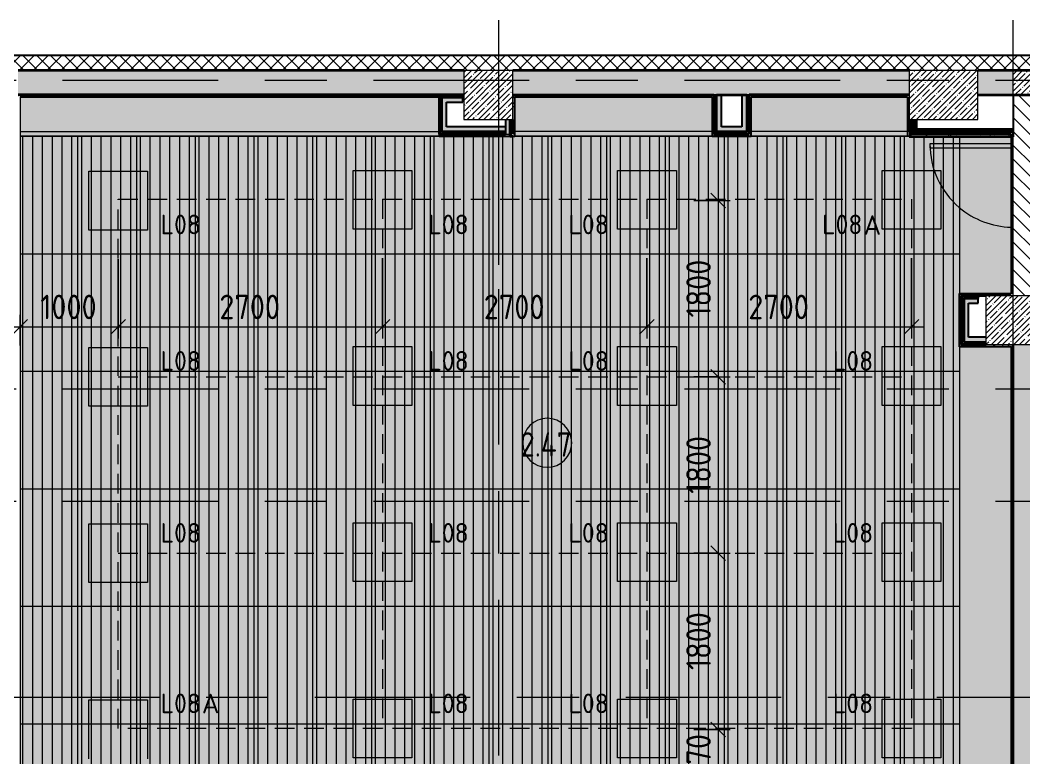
# Model space of a CAD drawing. Header units: millimetres. Extents: x 81094 to 272713, y -8553 to 29000.
# Drawn here: x 111071 to 121320, y 14379 to 21915 of the extents above; entities that cross this region are included whole.
import ezdxf

# ---------------------------------------------------------------- set-up
doc = ezdxf.new("R2010")
doc.units = ezdxf.units.MM
doc.linetypes.add('ADSK_Штрих_ш2 п1', pattern=[300, 200, -100])
doc.linetypes.add('Осевая', pattern=[3175, 635, -476.25, 1587.5, -476.25])
for name, color, linetype, lineweight in [('A-ANNO-DIMS', 7, 'Continuous', 9), ('A-ANNO-DIMS-100', 7, 'Continuous', 9), ('A-AREA-IDEN', 7, 'Continuous', 9), ('A-CLNG-PATT', 7, 'Continuous', 9), ('A-DETL-1', 7, 'ADSK_Штрих_ш2 п1', 9), ('A-DOOR', 7, 'Continuous', 9), ('A-DOOR-1', 7, 'Continuous', 13), ('A-WALL', 7, 'Continuous', 9), ('E-LITE-EQPM-IDEN', 7, 'Continuous', 9), ('I-WALL', 7, 'Continuous', 9), ('S-COLS', 7, 'Continuous', 9), ('Оси', 7, 'Continuous', 9), ('Оси-2', 7, 'Осевая', 9)]:
    doc.layers.add(name, color=color, linetype=linetype, lineweight=lineweight)
for name, color, linetype, lineweight, true_color in [('A-ANNO-NOTE', 1, 'Continuous', 9, 0xff0000), ('A-CLNG-1', 7, 'Continuous', 9, 0xc0c0c0), ('A-WALL-1', 7, 'Continuous', 35, 0x3c3c3c), ('A-WALL-3', 7, 'Continuous', 25, 0x3c3c3c), ('A-WALL-FNSH-1', 7, 'Continuous', 9, 0x3c3c3c), ('A-WALL-FNSH-2', 7, 'Continuous', 13, 0x3c3c3c), ('G-ANNO-TEXT-1', 1, 'Continuous', 9, 0xff0000)]:
    doc.layers.add(name, color=color, linetype=linetype, lineweight=lineweight, true_color=true_color)
doc.layers.add('A-CLNG-PATT-1', color=7, linetype='Continuous', lineweight=9, transparency=1)
doc.styles.add('GOST Common', font='GOST_Common.ttf', dxfattribs={"height": 200})
doc.styles.add('GOST Common_1', font='GOST_Common.ttf', dxfattribs={"width": 0.9, "height": 250})
doc.styles.add('ISOCPEUR', font='isocpeur.ttf', dxfattribs={"width": 0.9, "height": 250})
doc.styles.add('ISOCPEUR_2', font='isocpeur.ttf', dxfattribs={"height": 200})
doc.dimstyles.new('ISO-2_5_0_9К_БОЛЬШОЙ', dxfattribs={"dimscale": 304.8, "dimtxt": 248.995294, "dimasz": 0.492126, "dimexe": 0.393701, "dimexo": 0.984252, "dimgap": 0, "dimtad": 1, "dimdec": 0, "dimrnd": 10, "dimzin": 0, "dimdsep": 46, "dimtxsty": 'ISOCPEUR', "dimblk1": 'OBLIQUE', "dimblk2": 'OBLIQUE', "dimsah": 1, "dimcen": 0.09, "dimdle": 0.393701, "dimazin": 0, "dimtfac": 1, "dimtdec": 4, "dimtix": 1, "dimtmove": 0, "dimatfit": 3, "dimfxl": 1, "dimtvp": 1, "dimtolj": 1, "dimtzin": 0, "dimarcsym": 2})
pattern_1 = [(45, (0, 0), (-57.024626, 57.024626), []), (45, (57.025, 0), (-57.024626, 57.024626), [100.806, -20.161, 3.353, -16.808])]
pattern_2 = [(0, (0, 0), (121.92, 30.48), [10.058, -81.382, 10.058, -81.382, -487.68]), (0, (0, 0), (121.92, 30.48), [-182.88, 10.058, -172.822, 10.058, -81.382, -213.36]), (0, (0, 0), (121.92, 30.48), [-457.2, 10.058, -50.902, 10.058, -142.342]), (120, (45.72, 15.24), (-87.356454, 90.345817), [10.058, -81.382, 10.058, -81.382, -487.68]), (120, (45.72, 15.24), (-87.356454, 90.345817), [-182.88, 10.058, -172.822, 10.058, -81.382, -213.36]), (120, (45.72, 15.24), (-87.356454, 90.345817), [-457.2, 10.058, -50.902, 10.058, -142.342]), (240, (60.96, 76.2), (-34.563546, -120.825817), [10.058, -81.382, 10.058, -81.382, -487.68]), (240, (60.96, 76.2), (-34.563546, -120.825817), [-182.88, 10.058, -172.822, 10.058, -81.382, -213.36]), (240, (60.96, 76.2), (-34.563546, -120.825817), [-457.2, 10.058, -50.902, 10.058, -142.342])]
pattern_3 = [(45, (0, 0), (-106.06602, 106.06602), []), (135, (0, 0), (-106.06602, -106.06602), [])]

# ---------------------------------------------------------------- blocks, each defined once
blk = doc.blocks.new('110_Дверь_СКБ_1Ст_Внутренняя1 - Д-8 950x2100h_охрана-V10-План расстановки осветительного оборудования 2 этажа в осях 23-33')
at = {"layer": 'A-DOOR'}
for start, end in [(90, 139.7014), (139.7014, 178.6473)]:
    blk.add_arc((437, 100), 850, start, end, dxfattribs=at)
at = {"layer": 'A-DOOR-1'}
for p, q in [((437, 950), (397, 950)), ((397, 950), (397, 649)), ((437, 649), (437, 950)), ((397, 649), (397, 120)), ((437, 120), (437, 649))]:
    blk.add_line(p, q, dxfattribs=at)
blk = doc.blocks.new('BSC_Колонна _Прямоугольная - 700х500-23282984-План расстановки осветительного оборудования 2 этажа в осях 23-33')
at = {"layer": 'S-COLS'}
h = blk.add_hatch(dxfattribs=at)
h.set_pattern_fill('FP_11', color=256, style=0, pattern_type=2)
h.set_pattern_definition([(45, (-120500, -21150), (-57.024626, 57.024626), []), (45, (-120442.975, -21150), (-57.024626, 57.024626), [100.806, -20.161, 3.353, -16.808])])
h.paths.add_polyline_path([(-350, -250), (350, -250), (350, 250), (-350, 250)])
for p, q in [((350, 250), (-350, 250)), ((-350, 250), (-350, -250)), ((350, -250), (350, 250)), ((-350, -250), (350, -250))]:
    blk.add_line(p, q, dxfattribs=at)
blk = doc.blocks.new('BSC_Колонна _Прямоугольная - 500х500-23282985-План расстановки осветительного оборудования 2 этажа в осях 23-33')
at = {"layer": 'S-COLS'}
h = blk.add_hatch(dxfattribs=at)
h.set_pattern_fill('FP_12', color=256, style=0, pattern_type=2)
h.set_pattern_definition([(45, (-115850.45, -21150), (-57.024626, 57.024626), []), (45, (-115793.42, -21150), (-57.024626, 57.024626), [100.806, -20.161, 3.353, -16.808])])
h.paths.add_polyline_path([(-250, -250), (250, -250), (250, 250), (-250, 250), (-250, -148)])
for p, q in [((250, 250), (-250, 250)), ((-250, 250), (-250, -250)), ((250, -250), (250, 250)), ((-250, -250), (250, -250))]:
    blk.add_line(p, q, dxfattribs=at)
blk = doc.blocks.new('BSC_Колонна _Прямоугольная - 500х500-V13-План расстановки осветительного оборудования 2 этажа в осях 23-33')
at = {"layer": 'S-COLS'}
h = blk.add_hatch(dxfattribs=at)
h.set_pattern_fill('FP_17', color=256, style=0, pattern_type=2)
h.set_pattern_definition([(45, (-121180, -18850), (-57.024626, 57.024626), []), (45, (-121122.975, -18850), (-57.024626, 57.024626), [100.806, -20.161, 3.353, -16.808])])
h.paths.add_polyline_path([(-250, -250), (250, -250), (250, 250), (-250, 250), (-250, -196)])
for p, q in [((250, 250), (-250, 250)), ((-250, 250), (-250, -250)), ((250, -250), (250, 250)), ((-250, -250), (250, -250))]:
    blk.add_line(p, q, dxfattribs=at)
blk = doc.blocks.new('DIMBLOCK74-План расстановки осветительного оборудования 2 этажа в осях 23-33')
at = {"layer": 'A-ANNO-DIMS-100'}
for p, q in [((112071, 19474), (112071, 18663)), ((112071, 18783), (112071, 19474)), ((111071, 18590), (111071, 18903)), ((110951, 18783), (112071, 18783)), ((111071, 18783), (111071, 18590))]:
    blk.add_line(p, q, dxfattribs=at)
at = {"layer": 'A-ANNO-DIMS-100', "lineweight": 20}
for p, q in [((111071, 18783), (110996, 18708)), ((111071, 18783), (111146, 18858)), ((112071, 18783), (111996, 18708)), ((112071, 18783), (112146, 18858))]:
    blk.add_line(p, q, dxfattribs=at)
at = {"layer": 'A-ANNO-DIMS-100', "color": 0, "insert": (111277, 19110), "char_height": 250, "width": 706.76, "attachment_point": 1, "line_spacing_factor": 1.149209, "style": 'ISOCPEUR'}
blk.add_mtext('1000', dxfattribs=at)
blk = doc.blocks.new('_Oblique')
at = {"color": 0, "linetype": 'ByBlock', "lineweight": -2}
blk.add_line((-0.5, -0.5), (0.5, 0.5), dxfattribs=at)
blk = doc.blocks.new('DIMBLOCK75-План расстановки осветительного оборудования 2 этажа в осях 23-33')
at = {"layer": 'A-ANNO-DIMS-100'}
for p, q in [((114771, 19483), (114771, 18663)), ((114771, 18783), (114771, 19483)), ((112071, 19474), (112071, 18663)), ((112071, 18783), (112071, 19474)), ((112071, 18783), (114771, 18783))]:
    blk.add_line(p, q, dxfattribs=at)
at = {"layer": 'A-ANNO-DIMS-100', "lineweight": 20}
for p, q in [((112071, 18783), (111996, 18708)), ((112071, 18783), (112146, 18858)), ((114771, 18783), (114696, 18708)), ((114771, 18783), (114846, 18858))]:
    blk.add_line(p, q, dxfattribs=at)
at = {"layer": 'A-ANNO-DIMS-100', "color": 0, "insert": (113105, 19110), "char_height": 250, "width": 758.48, "attachment_point": 1, "line_spacing_factor": 1.149209, "style": 'ISOCPEUR'}
blk.add_mtext('2700', dxfattribs=at)
blk = doc.blocks.new('DIMBLOCK76-План расстановки осветительного оборудования 2 этажа в осях 23-33')
at = {"layer": 'A-ANNO-DIMS-100'}
for p, q in [((114771, 19483), (114771, 18663)), ((114771, 18783), (114771, 19483)), ((117471, 19483), (117471, 18663)), ((117471, 18783), (117471, 19483)), ((114771, 18783), (117471, 18783))]:
    blk.add_line(p, q, dxfattribs=at)
at = {"layer": 'A-ANNO-DIMS-100', "lineweight": 20}
for p, q in [((114771, 18783), (114696, 18708)), ((114771, 18783), (114846, 18858)), ((117471, 18783), (117396, 18708)), ((117471, 18783), (117546, 18858))]:
    blk.add_line(p, q, dxfattribs=at)
at = {"layer": 'A-ANNO-DIMS-100', "color": 0, "insert": (115805, 19110), "char_height": 250, "width": 758.48, "attachment_point": 1, "line_spacing_factor": 1.149209, "style": 'ISOCPEUR'}
blk.add_mtext('2700', dxfattribs=at)
blk = doc.blocks.new('DIMBLOCK77-План расстановки осветительного оборудования 2 этажа в осях 23-33')
at = {"layer": 'A-ANNO-DIMS-100'}
for p, q in [((117471, 19483), (117471, 18663)), ((117471, 18783), (117471, 19483)), ((120171, 19483), (120171, 18663)), ((120171, 18783), (120171, 19483)), ((117471, 18783), (120291, 18783))]:
    blk.add_line(p, q, dxfattribs=at)
at = {"layer": 'A-ANNO-DIMS-100', "lineweight": 20}
for p, q in [((117471, 18783), (117396, 18708)), ((117471, 18783), (117546, 18858)), ((120171, 18783), (120096, 18708)), ((120171, 18783), (120246, 18858))]:
    blk.add_line(p, q, dxfattribs=at)
at = {"layer": 'A-ANNO-DIMS-100', "color": 0, "insert": (118505, 19110), "char_height": 250, "width": 758.48, "attachment_point": 1, "line_spacing_factor": 1.149209, "style": 'ISOCPEUR'}
blk.add_mtext('2700', dxfattribs=at)
blk = doc.blocks.new('DIMBLOCK78-План расстановки осветительного оборудования 2 этажа в осях 23-33')
at = {"layer": 'A-ANNO-DIMS-100', "lineweight": 20}
for p, q in [((118199, 20071), (118124, 20146)), ((118199, 20071), (118274, 19996)), ((118199, 18271), (118124, 18346)), ((118199, 18271), (118274, 18196))]:
    blk.add_line(p, q, dxfattribs=at)
at = {"layer": 'A-ANNO-DIMS-100'}
for p, q in [((118199, 20191), (118199, 18271)), ((117949, 20071), (118319, 20071)), ((118199, 20071), (117949, 20071)), ((117949, 18271), (118319, 18271)), ((118199, 18271), (117949, 18271))]:
    blk.add_line(p, q, dxfattribs=at)
at = {"layer": 'A-ANNO-DIMS-100', "color": 0, "insert": (117873, 18877), "char_height": 250, "width": 706.76, "attachment_point": 1, "rotation": 90, "line_spacing_factor": 1.149209, "style": 'ISOCPEUR'}
blk.add_mtext('1800', dxfattribs=at)
blk = doc.blocks.new('DIMBLOCK79-План расстановки осветительного оборудования 2 этажа в осях 23-33')
at = {"layer": 'A-ANNO-DIMS-100'}
for p, q in [((117949, 18271), (118319, 18271)), ((118199, 18271), (117949, 18271)), ((118199, 18271), (118199, 16471)), ((117949, 16471), (118319, 16471)), ((118199, 16471), (117949, 16471))]:
    blk.add_line(p, q, dxfattribs=at)
at = {"layer": 'A-ANNO-DIMS-100', "lineweight": 20}
for p, q in [((118199, 18271), (118124, 18346)), ((118199, 18271), (118274, 18196)), ((118199, 16471), (118124, 16546)), ((118199, 16471), (118274, 16396))]:
    blk.add_line(p, q, dxfattribs=at)
at = {"layer": 'A-ANNO-DIMS-100', "color": 0, "insert": (117873, 17077), "char_height": 250, "width": 706.76, "attachment_point": 1, "rotation": 90, "line_spacing_factor": 1.149209, "style": 'ISOCPEUR'}
blk.add_mtext('1800', dxfattribs=at)
blk = doc.blocks.new('DIMBLOCK80-План расстановки осветительного оборудования 2 этажа в осях 23-33')
at = {"layer": 'A-ANNO-DIMS-100', "lineweight": 20}
for p, q in [((118199, 16471), (118124, 16546)), ((118199, 16471), (118274, 16396)), ((118199, 14671), (118124, 14746)), ((118199, 14671), (118274, 14596))]:
    blk.add_line(p, q, dxfattribs=at)
at = {"layer": 'A-ANNO-DIMS-100'}
for p, q in [((117949, 16471), (118319, 16471)), ((118199, 16471), (117949, 16471)), ((118199, 16471), (118199, 14671)), ((117949, 14671), (118319, 14671)), ((118199, 14671), (117949, 14671))]:
    blk.add_line(p, q, dxfattribs=at)
at = {"layer": 'A-ANNO-DIMS-100', "color": 0, "insert": (117873, 15277), "char_height": 250, "width": 706.76, "attachment_point": 1, "rotation": 90, "line_spacing_factor": 1.149209, "style": 'ISOCPEUR'}
blk.add_mtext('1800', dxfattribs=at)
blk = doc.blocks.new('DIMBLOCK81-План расстановки осветительного оборудования 2 этажа в осях 23-33')
at = {"layer": 'A-ANNO-DIMS-100'}
for p, q in [((117949, 14671), (118319, 14671)), ((118199, 14671), (117949, 14671)), ((118199, 14671), (118199, 13980)), ((118005, 14100), (118319, 14100)), ((118199, 14100), (118005, 14100))]:
    blk.add_line(p, q, dxfattribs=at)
at = {"layer": 'A-ANNO-DIMS-100', "lineweight": 20}
for p, q in [((118199, 14671), (118124, 14746)), ((118199, 14671), (118274, 14596)), ((118199, 14100), (118124, 14175)), ((118199, 14100), (118274, 14025))]:
    blk.add_line(p, q, dxfattribs=at)
at = {"layer": 'A-ANNO-DIMS-100', "color": 0, "insert": (117873, 14148), "char_height": 250, "width": 568.86, "attachment_point": 1, "rotation": 90, "line_spacing_factor": 1.149209, "style": 'ISOCPEUR'}
blk.add_mtext('570', dxfattribs=at)
blk = doc.blocks.new('Марка_Помещения - Номер-25198446-План расстановки осветительного оборудования 2 этажа в осях 23-33')
at = {"layer": 'A-AREA-IDEN'}
for start, end in [(360, 180), (180, 360)]:
    blk.add_arc((0, 0), 2.5, start, end, dxfattribs=at)

msp = doc.modelspace()

# ---------------------------------------------------------------- hatches: boundary and pattern name
at = {"layer": 'A-CLNG-PATT'}
h = msp.add_hatch(dxfattribs=at)
h.set_pattern_fill('FP_26', color=256, style=0, pattern_type=2)
h.set_pattern_definition([(90, (0, 0), (-100, 6e-15), [])])
h.paths.add_polyline_path([(120660.6, 14101), (120660.6, 20724), (120150, 20724), (120150, 20728), (111071, 20728), (111071, 14101), (119486.1, 14101)])
h = msp.add_hatch(dxfattribs=at)
h.set_pattern_fill('FP_27', color=256, style=0, pattern_type=2)
h.set_pattern_definition([(270, (118260.6, 23128), (600, 4e-14), []), (0, (118260.6, 23128), (0, 1200), [])])
h.paths.add_polyline_path([(120660.6, 14101), (120660.6, 20724), (120150, 20724), (120150, 20728), (111071, 20728), (111071, 14101), (119486.1, 14101)])
at = {"layer": 'A-CLNG-PATT-1'}
h = msp.add_hatch(color=256, dxfattribs=at)
h.paths.add_polyline_path([(113021.3, 13557), (115580, 13557), (115580, 14101), (111071, 14101), (111071, 13557), (111728.3, 13557)])
h.paths.add_polyline_path([(118193.2, 13620), (120909, 13621), (120909, 13921), (121189, 13921), (121189, 18579), (120660.6, 18579), (120660.6, 14101), (117301.4, 14101), (117301.4, 13620)])
h.paths.add_polyline_path([(120779.1, 19121), (121190, 19121), (121190, 20724), (120660.6, 20724), (120660.6, 19121)])
h.paths.add_polyline_path([(120129.2, 20728), (120129.2, 21129), (118536.5, 21129), (118536.5, 20728)])
h.paths.add_polyline_path([(111071, 20728), (115350.4, 20729), (115350.4, 21129), (111071, 21129), (111071, 20729)])
h.paths.add_polyline_path([(116121.4, 20728), (118134.5, 20728), (118134.5, 21129), (116121.4, 21129), (116121.4, 20741)])
for points in [[(111072, 14101), (120660.6, 14101), (120660.6, 20724), (120150, 20724), (120150, 20727), (111072, 20727), (111072, 14481)], [(120653.6, 14100), (120660.6, 14101), (120660.6, 20724), (120150, 20724), (120150, 20727), (111072, 20727), (111072, 14100), (119486.1, 14100)]]:
    msp.add_hatch(color=256, dxfattribs=at).paths.add_polyline_path(points)
at = {"layer": 'A-WALL'}
h = msp.add_hatch(dxfattribs=at)
h.set_pattern_fill('FP_1', color=256, style=0, pattern_type=2)
h.set_pattern_definition([(45, (0, 0), (-70.71068, 70.71068), []), (135, (0, 0), (-70.71068, -70.71068), [])])
h.paths.add_polyline_path([(125080, 21400), (125230, 21400), (125230, 21550), (96610, 21550), (96610, 21400), (124658, 21400)])
h.paths.add_polyline_path([(93310, 21400), (93310, 21550), (93060, 21550), (93060, 21400), (93303.6, 21400)])
at = {"layer": 'I-WALL'}
h = msp.add_hatch(dxfattribs=at)
h.set_pattern_fill('FP_2', color=256, style=0, pattern_type=2)
h.set_pattern_definition(pattern_1)
h.paths.add_polyline_path([(121210, 21150), (121210, 21400), (120850, 21400), (120850, 21150)])
h.paths.add_polyline_path([(120150, 21150), (120150, 21400), (116100.4, 21400), (116100.4, 21150), (120132.6, 21150)])
h.paths.add_polyline_path([(115580.4, 21150), (115600.4, 21150.9), (115600.4, 21400), (111050, 21400), (111050, 21150), (115284, 21150)])
h.paths.add_polyline_path([(100560, 21150), (100580, 21150), (100580, 21400), (100560, 21400)])
h.paths.add_polyline_path([(110330, 21150), (110350, 21150), (110350, 21400), (106050, 21400), (106050, 21150), (109142.4, 21150)])
h.paths.add_polyline_path([(105550, 21150), (105550, 21400), (100800, 21400), (100800, 21150), (105263.5, 21150)])
h = msp.add_hatch(dxfattribs=at)
h.set_pattern_fill('FP_2', color=256, style=0, pattern_type=2)
h.set_pattern_definition(pattern_1)
h.paths.add_polyline_path([(124810, 21150), (124830, 21150), (124830, 21400), (121210, 21400), (121210, 21150), (124658, 21150)])
h = msp.add_hatch(dxfattribs=at)
h.set_pattern_fill('FP_19', color=256, style=0, pattern_type=2)
h.set_pattern_definition(pattern_2)
h.paths.add_polyline_path([(115580.4, 21130), (115580.4, 21150), (111050, 21150), (111050, 21130), (115284, 21130)])
h = msp.add_hatch(dxfattribs=at)
h.set_pattern_fill('FP_28', color=256, style=0, pattern_type=2)
h.set_pattern_definition(pattern_3)
h.paths.add_polyline_path([(115350.4, 20749), (115362.9, 20749), (115362.9, 21150), (115350.4, 21150), (115350.4, 21001.8)])
h = msp.add_hatch(dxfattribs=at)
h.set_pattern_fill('FP_28', color=256, style=0, pattern_type=2)
h.set_pattern_definition(pattern_3)
h.paths.add_polyline_path([(115425.4, 21137.5), (115590.4, 21137.5), (115590.4, 21150), (115362.9, 21150), (115362.9, 21137.5), (115375.4, 21137.5)])
h = msp.add_hatch(dxfattribs=at)
h.set_pattern_fill('FP_28', color=256, style=0, pattern_type=2)
h.set_pattern_definition(pattern_3)
h.paths.add_polyline_path([(115362.9, 20761.5), (115375.4, 20761.5), (115375.4, 21137.5), (115362.9, 21137.5), (115362.9, 21001.8)])
h = msp.add_hatch(dxfattribs=at)
h.set_pattern_fill('FP_28', color=256, style=0, pattern_type=2)
h.set_pattern_definition(pattern_3)
h.paths.add_polyline_path([(115590.4, 21125), (115590.4, 21137.5), (115375.4, 21137.5), (115375.4, 21125), (115425.4, 21125)])
for points in [[(115375.4, 20774), (115425.4, 20774), (115425.4, 21125), (115375.4, 21125), (115375.4, 21001.8)], [(115590.4, 21075), (115590.4, 21125), (115425.4, 21125), (115425.4, 21075)], [(118180.5, 20774), (118230.5, 20774), (118230.5, 21150), (118180.5, 21150)], [(118490.5, 20824), (118490.5, 21150), (118440.5, 21150), (118440.5, 20824)], [(115425.4, 20774), (116025.4, 20774), (116025.4, 20824), (115425.4, 20824)], [(116075.4, 20749), (116075.4, 20900), (116025.4, 20900), (116025.4, 20749)], [(118490.5, 20774), (118490.5, 20824), (118230.5, 20824), (118230.5, 20774)], [(120225, 20799), (120225, 20900), (120175, 20900), (120175, 20799)], [(121190, 20724), (121210, 20724), (121210, 20774), (120150, 20774), (120150, 20724), (120779.1, 20724)], [(120852, 19025), (120852, 19075), (120705.6, 19075), (120705.6, 19025), (120779.1, 19025)], [(120755.6, 18625), (120755.6, 19025), (120705.6, 19025), (120705.6, 18625)], [(120930, 18625), (120930, 18675), (120755.6, 18675), (120755.6, 18625), (120779.1, 18625)]]:
    msp.add_hatch(color=256, dxfattribs=at).paths.add_polyline_path(points)
h = msp.add_hatch(dxfattribs=at)
h.set_pattern_fill('FP_19', color=256, style=0, pattern_type=2)
h.set_pattern_definition(pattern_2)
h.paths.add_polyline_path([(118135.5, 21130), (118155.5, 21130), (118155.5, 21150), (116100.4, 21150), (116100.4, 21130), (117546.7, 21130)])
h = msp.add_hatch(dxfattribs=at)
h.set_pattern_fill('FP_19', color=256, style=0, pattern_type=2)
h.set_pattern_definition(pattern_2)
h.paths.add_polyline_path([(116100.4, 20729), (116120.4, 20729), (116120.4, 21130), (116100.4, 21130), (116100.4, 20741)])
h = msp.add_hatch(dxfattribs=at)
h.set_pattern_fill('FP_19', color=256, style=0, pattern_type=2)
h.set_pattern_definition(pattern_2)
h.paths.add_polyline_path([(118155.5, 20729), (118155.5, 21130), (118135.5, 21130), (118135.5, 20729)])
h = msp.add_hatch(dxfattribs=at)
h.set_pattern_fill('FP_28', color=256, style=0, pattern_type=2)
h.set_pattern_definition(pattern_3)
h.paths.add_polyline_path([(118168, 20749), (118168, 21150), (118155.5, 21150), (118155.5, 20749)])
h = msp.add_hatch(dxfattribs=at)
h.set_pattern_fill('FP_28', color=256, style=0, pattern_type=2)
h.set_pattern_definition(pattern_3)
h.paths.add_polyline_path([(118180.5, 20761.5), (118180.5, 21150), (118168, 21150), (118168, 20761.5)])
h = msp.add_hatch(dxfattribs=at)
h.set_pattern_fill('FP_28', color=256, style=0, pattern_type=2)
h.set_pattern_definition(pattern_3)
h.paths.add_polyline_path([(118503, 20774), (118503, 21150), (118490.5, 21150), (118490.5, 20774)])
h = msp.add_hatch(dxfattribs=at)
h.set_pattern_fill('FP_28', color=256, style=0, pattern_type=2)
h.set_pattern_definition(pattern_3)
h.paths.add_polyline_path([(118515.5, 20761.5), (118515.5, 21150), (118503, 21150), (118503, 20761.5)])
h = msp.add_hatch(dxfattribs=at)
h.set_pattern_fill('FP_19', color=256, style=0, pattern_type=2)
h.set_pattern_definition(pattern_2)
h.paths.add_polyline_path([(120130.2, 21130), (120130.2, 21150), (118515.5, 21150), (118515.5, 21130), (119486.1, 21130)])
h = msp.add_hatch(dxfattribs=at)
h.set_pattern_fill('FP_19', color=256, style=0, pattern_type=2)
h.set_pattern_definition(pattern_2)
h.paths.add_polyline_path([(118535.5, 20749), (118535.5, 21130), (118515.5, 21130), (118515.5, 20749)])
h = msp.add_hatch(dxfattribs=at)
h.set_pattern_fill('FP_19', color=256, style=0, pattern_type=2)
h.set_pattern_definition(pattern_2)
h.paths.add_polyline_path([(120150.2, 20799), (120150, 21150), (120130.2, 21150), (120130.2, 20799), (120150, 20799)])
h = msp.add_hatch(dxfattribs=at)
h.set_pattern_fill('FP_3', color=256, style=0, pattern_type=2)
h.set_pattern_definition([(135, (0, 0), (-70.71068, -70.71068), [])])
h.paths.add_polyline_path([(121210, 19100), (121410, 19100), (121410, 21150), (121210, 21150), (121210, 19120)])
h = msp.add_hatch(dxfattribs=at)
h.set_pattern_fill('FP_28', color=256, style=0, pattern_type=2)
h.set_pattern_definition(pattern_3)
h.paths.add_polyline_path([(116087.9, 20729), (116087.9, 20900), (116075.4, 20900), (116075.4, 20729)])
h = msp.add_hatch(dxfattribs=at)
h.set_pattern_fill('FP_28', color=256, style=0, pattern_type=2)
h.set_pattern_definition(pattern_3)
h.paths.add_polyline_path([(116087.9, 20729), (116100.4, 20729), (116100.4, 20900), (116087.9, 20900), (116087.9, 20741)])
h = msp.add_hatch(dxfattribs=at)
h.set_pattern_fill('FP_28', color=256, style=0, pattern_type=2)
h.set_pattern_definition(pattern_3)
h.paths.add_polyline_path([(120162.5, 20786.5), (120162.4, 20900), (120150, 20900), (120150, 20786.5)])
h = msp.add_hatch(dxfattribs=at)
h.set_pattern_fill('FP_28', color=256, style=0, pattern_type=2)
h.set_pattern_definition(pattern_3)
h.paths.add_polyline_path([(120175, 20799), (120175, 20900), (120162.5, 20900), (120162.5, 20799)])
h = msp.add_hatch(dxfattribs=at)
h.set_pattern_fill('FP_19', color=256, style=0, pattern_type=2)
h.set_pattern_definition(pattern_2)
h.paths.add_polyline_path([(116075.4, 20729), (116075.4, 20749), (115350.4, 20749), (115350.4, 20729), (115607.2, 20729)])
h = msp.add_hatch(dxfattribs=at)
h.set_pattern_fill('FP_28', color=256, style=0, pattern_type=2)
h.set_pattern_definition(pattern_3)
h.paths.add_polyline_path([(116025.4, 20749), (116025.4, 20761.5), (115362.9, 20761.5), (115362.9, 20749), (115607.2, 20749)])
h = msp.add_hatch(dxfattribs=at)
h.set_pattern_fill('FP_28', color=256, style=0, pattern_type=2)
h.set_pattern_definition(pattern_3)
h.paths.add_polyline_path([(116025.4, 20761.5), (116025.4, 20774), (115375.4, 20774), (115375.4, 20761.5), (115607.2, 20761.5)])
h = msp.add_hatch(dxfattribs=at)
h.set_pattern_fill('FP_19', color=256, style=0, pattern_type=2)
h.set_pattern_definition(pattern_2)
h.paths.add_polyline_path([(118193.2, 20729), (118535.5, 20729), (118535.5, 20749), (118155.5, 20749), (118155.5, 20729)])
h = msp.add_hatch(dxfattribs=at)
h.set_pattern_fill('FP_28', color=256, style=0, pattern_type=2)
h.set_pattern_definition(pattern_3)
h.paths.add_polyline_path([(118180.5, 20749), (118515.5, 20749), (118515.5, 20761.5), (118168, 20761.5), (118168, 20749)])
h = msp.add_hatch(dxfattribs=at)
h.set_pattern_fill('FP_28', color=256, style=0, pattern_type=2)
h.set_pattern_definition(pattern_3)
h.paths.add_polyline_path([(118503, 20761.5), (118503, 20774), (118180.5, 20774), (118180.5, 20761.5), (118230.5, 20761.5)])
h = msp.add_hatch(dxfattribs=at)
h.set_pattern_fill('FP_28', color=256, style=0, pattern_type=2)
h.set_pattern_definition(pattern_3)
h.paths.add_polyline_path([(121210, 20774), (121210, 20786.5), (120150, 20786.5), (120150, 20774), (120779.1, 20774)])
h = msp.add_hatch(dxfattribs=at)
h.set_pattern_fill('FP_19', color=256, style=0, pattern_type=2)
h.set_pattern_definition(pattern_2)
h.paths.add_polyline_path([(121190, 20729), (121190, 20749), (120150.2, 20749), (120150.2, 20729), (120779.1, 20729)])
h = msp.add_hatch(dxfattribs=at)
h.set_pattern_fill('FP_28', color=256, style=0, pattern_type=2)
h.set_pattern_definition(pattern_3)
h.paths.add_polyline_path([(121210, 20786.5), (121210, 20799), (120162.5, 20799), (120162.5, 20786.5), (120779.1, 20786.5)])
h = msp.add_hatch(dxfattribs=at)
h.set_pattern_fill('FP_19', color=256, style=0, pattern_type=2)
h.set_pattern_definition(pattern_2)
h.paths.add_polyline_path([(121210, 19120), (121210, 20724), (121190, 20724), (121190, 19120)])
h = msp.add_hatch(dxfattribs=at)
h.set_pattern_fill('FP_19', color=256, style=0, pattern_type=2)
h.set_pattern_definition(pattern_2)
h.paths.add_polyline_path([(120680.6, 19100), (121210, 19100), (121210, 19120), (120660.6, 19120), (120660.6, 19100)])
h = msp.add_hatch(dxfattribs=at)
h.set_pattern_fill('FP_19', color=256, style=0, pattern_type=2)
h.set_pattern_definition(pattern_2)
h.paths.add_polyline_path([(120680.6, 18600), (120680.6, 19100), (120660.6, 19100), (120660.6, 18600)])
h = msp.add_hatch(dxfattribs=at)
h.set_pattern_fill('FP_28', color=256, style=0, pattern_type=2)
h.set_pattern_definition(pattern_3)
h.paths.add_polyline_path([(120852, 19087.5), (120852, 19100), (120680.6, 19100), (120680.6, 19087.5), (120779.1, 19087.5)])
h = msp.add_hatch(dxfattribs=at)
h.set_pattern_fill('FP_28', color=256, style=0, pattern_type=2)
h.set_pattern_definition(pattern_3)
h.paths.add_polyline_path([(120693.1, 18600), (120693.1, 19087.5), (120680.6, 19087.5), (120680.6, 18600)])
h = msp.add_hatch(dxfattribs=at)
h.set_pattern_fill('FP_28', color=256, style=0, pattern_type=2)
h.set_pattern_definition(pattern_3)
h.paths.add_polyline_path([(120852, 19075), (120852, 19087.5), (120693.1, 19087.5), (120693.1, 19075), (120779.1, 19075)])
h = msp.add_hatch(dxfattribs=at)
h.set_pattern_fill('FP_28', color=256, style=0, pattern_type=2)
h.set_pattern_definition(pattern_3)
h.paths.add_polyline_path([(120705.6, 18612.5), (120705.6, 19075), (120693.1, 19075), (120693.1, 18612.5)])
h = msp.add_hatch(dxfattribs=at)
h.set_pattern_fill('FP_19', color=256, style=0, pattern_type=2)
h.set_pattern_definition(pattern_2)
h.paths.add_polyline_path([(120660.6, 18580), (121190, 18580), (121190, 18600), (120660.6, 18600)])
h = msp.add_hatch(dxfattribs=at)
h.set_pattern_fill('FP_28', color=256, style=0, pattern_type=2)
h.set_pattern_definition(pattern_3)
h.paths.add_polyline_path([(120705.6, 18600), (120930, 18600), (120930, 18612.5), (120693.1, 18612.5), (120693.1, 18600)])
h = msp.add_hatch(dxfattribs=at)
h.set_pattern_fill('FP_28', color=256, style=0, pattern_type=2)
h.set_pattern_definition(pattern_3)
h.paths.add_polyline_path([(120705.6, 18612.5), (120930, 18612.5), (120930, 18625), (120705.6, 18625)])
h = msp.add_hatch(dxfattribs=at)
h.set_pattern_fill('FP_19', color=256, style=0, pattern_type=2)
h.set_pattern_definition(pattern_2)
h.paths.add_polyline_path([(121190, 13920), (121210, 13920), (121210, 18600), (121190, 18600), (121190, 14481)])
h = msp.add_hatch(dxfattribs=at)
h.set_pattern_fill('FP_2', color=256, style=0, pattern_type=2)
h.set_pattern_definition(pattern_1)
h.paths.add_polyline_path([(121210, 10600), (121430, 10600), (121430, 13400), (121210, 13400), (121210, 10875.9)])
h.paths.add_polyline_path([(121210, 13900), (121430, 13900), (121430, 18600), (121210, 18600), (121210, 13920)])

# ---------------------------------------------------------------- linework, layer by layer
at = {"layer": 'A-ANNO-NOTE'}
for p, q in [((111771.4, 20371), (112371.4, 20371)), ((111771.4, 19771), (111771.4, 20371)), ((112371.4, 20371), (112371.4, 19771)), ((114471.4, 20380), (115071.4, 20380)), ((114471.4, 19780), (114471.4, 20380)), ((115071.4, 20380), (115071.4, 19780)), ((117171.4, 20380), (117771.4, 20380)), ((117171.4, 19780), (117171.4, 20380)), ((117771.4, 20380), (117771.4, 19780)), ((119871.4, 20380), (120471.4, 20380)), ((119871.4, 19780), (119871.4, 20380)), ((120471.4, 20380), (120471.4, 19780)), ((112371.4, 19771), (111771.4, 19771)), ((115071.4, 19780), (114471.4, 19780)), ((117771.4, 19780), (117171.4, 19780)), ((120471.4, 19780), (119871.4, 19780)), ((111771.4, 18571), (112371.4, 18571)), ((111771.4, 17971), (111771.4, 18571)), ((112371.4, 18571), (112371.4, 17971)), ((114471.4, 18580), (115071.4, 18580)), ((114471.4, 17980), (114471.4, 18580)), ((115071.4, 18580), (115071.4, 17980)), ((117171.4, 18580), (117771.4, 18580)), ((117171.4, 17980), (117171.4, 18580)), ((117771.4, 18580), (117771.4, 17980)), ((119871.4, 18580), (120471.4, 18580)), ((119871.4, 17980), (119871.4, 18580)), ((120471.4, 18580), (120471.4, 17980)), ((112371.4, 17971), (111771.4, 17971)), ((115071.4, 17980), (114471.4, 17980)), ((117771.4, 17980), (117171.4, 17980)), ((120471.4, 17980), (119871.4, 17980)), ((111771.4, 16771), (112371.4, 16771)), ((111771.4, 16171), (111771.4, 16771)), ((112371.4, 16771), (112371.4, 16171)), ((114471.4, 16780), (115071.4, 16780)), ((114471.4, 16180), (114471.4, 16780)), ((115071.4, 16780), (115071.4, 16180)), ((117171.4, 16780), (117771.4, 16780)), ((117171.4, 16180), (117171.4, 16780)), ((117771.4, 16780), (117771.4, 16180)), ((119871.4, 16780), (120471.4, 16780)), ((119871.4, 16180), (119871.4, 16780)), ((120471.4, 16780), (120471.4, 16180)), ((112371.4, 16171), (111771.4, 16171)), ((115071.4, 16180), (114471.4, 16180)), ((117771.4, 16180), (117171.4, 16180)), ((120471.4, 16180), (119871.4, 16180)), ((111771.4, 14971), (112371.4, 14971)), ((111771.4, 14371), (111771.4, 14971)), ((112371.4, 14971), (112371.4, 14371)), ((114471.4, 14980), (115071.4, 14980)), ((114471.4, 14380), (114471.4, 14980)), ((115071.4, 14980), (115071.4, 14380)), ((117171.4, 14980), (117771.4, 14980)), ((117171.4, 14380), (117171.4, 14980)), ((117771.4, 14980), (117771.4, 14380)), ((119871.4, 14980), (120471.4, 14980)), ((119871.4, 14380), (119871.4, 14980)), ((120471.4, 14980), (120471.4, 14380)), ((115071.4, 14380), (114471.4, 14380)), ((117771.4, 14380), (117171.4, 14380)), ((120471.4, 14380), (119871.4, 14380))]:
    msp.add_line(p, q, dxfattribs=at)
at = {"layer": 'A-CLNG-1'}
for p, q in [((111071, 21129), (115350.4, 21129)), ((111071, 21129), (111071, 13557)), ((118134.5, 21129), (116121.4, 21129)), ((111071, 20728), (120129.2, 20728)), ((120150, 20727), (111072, 20727)), ((111072, 20727), (111072, 14101)), ((116121.4, 20729), (116121.4, 20728)), ((116121.4, 20728), (118134.5, 20728)), ((120660.6, 20724), (120660.6, 19121)), ((121189, 19121), (121190, 19121)), ((120660.6, 18579), (120660.6, 14101))]:
    msp.add_line(p, q, dxfattribs=at)
at = {"layer": 'A-DETL-1'}
for p, q in [((112071.4, 20084.9), (120171.4, 20084.9)), ((112071.4, 14680), (112071.4, 20084.9)), ((114771.4, 20084.9), (114771.4, 14680)), ((117471.4, 20084.9), (117471.4, 14680)), ((120171.4, 20084.9), (120171.4, 14680)), ((112071.4, 18271), (120171.4, 18271)), ((112071.4, 16471), (120171.4, 16471)), ((120171.4, 14680), (112071.4, 14680))]:
    msp.add_line(p, q, dxfattribs=at)
at = {"layer": 'A-WALL'}
for p, q in [((125230, 21550), (96610, 21550)), ((115362.9, 20761.5), (115362.9, 21137.5)), ((115590.4, 21137.5), (115362.9, 21137.5)), ((118180.5, 21150), (118155.5, 21150)), ((118168, 20761.5), (118168, 21150)), ((118515.5, 21150), (118490.5, 21150)), ((118503, 21150), (118503, 20761.5)), ((116087.9, 20729), (116087.9, 20900)), ((120162.5, 20786.5), (120162.5, 20900)), ((116025.4, 20761.5), (115362.9, 20761.5)), ((116025.4, 20749), (116075.4, 20749)), ((118503, 20761.5), (118168, 20761.5)), ((121210, 20786.5), (120162.5, 20786.5)), ((121210, 20724), (121190, 20724)), ((121210, 19100), (121210, 20724)), ((120693.1, 19087.5), (120693.1, 18612.5)), ((120693.1, 19087.5), (120852, 19087.5)), ((120693.1, 18612.5), (120930, 18612.5))]:
    msp.add_line(p, q, dxfattribs=at)
at = {"layer": 'A-WALL-1'}
for p, q in [((115600.4, 21400), (111050, 21400)), ((120150, 21400), (116100.4, 21400)), ((125080, 21400), (120850, 21400)), ((115600.4, 21150), (111050, 21150)), ((115350.4, 21150), (115350.4, 20749)), ((115375.4, 20774), (115375.4, 21125)), ((115590.4, 21125), (115375.4, 21125)), ((115590.4, 21125), (115590.4, 21150)), ((116100.4, 21150), (118155.5, 21150)), ((118155.5, 21150), (118155.5, 20749)), ((118180.5, 21150), (118490.5, 21150)), ((118180.5, 20774), (118180.5, 21150)), ((118490.5, 21150), (118490.5, 20774)), ((120150, 21150), (118515.5, 21150)), ((118515.5, 20749), (118515.5, 21150)), ((120850, 21150), (124830, 21150)), ((116075.4, 20729), (116075.4, 20900)), ((116100.4, 20749), (116100.4, 20900)), ((120150, 20900), (120150, 20774)), ((120175, 20799), (120175, 20900)), ((115350.4, 20749), (116025.4, 20749)), ((116025.4, 20774), (115375.4, 20774)), ((116025.4, 20749), (116025.4, 20774)), ((116075.4, 20729), (116100.4, 20729)), ((118155.5, 20749), (118515.5, 20749)), ((118490.5, 20774), (118180.5, 20774)), ((120150, 20799), (120150.2, 20799)), ((121210, 20774), (120150, 20774)), ((121210, 20799), (120175, 20799)), ((121210, 20774), (121210, 20799)), ((120680.6, 19100), (120680.6, 18600)), ((120852, 19100), (120680.6, 19100)), ((120705.6, 19075), (120705.6, 18625)), ((120705.6, 19075), (120852, 19075)), ((120852, 19075), (120852, 19100)), ((120680.6, 18600), (120930, 18600)), ((120705.6, 18625), (120930, 18625)), ((121210, 13900), (121210, 18600))]:
    msp.add_line(p, q, dxfattribs=at)
at = {"layer": 'A-WALL-3'}
for p, q in [((111070, 21130), (115580.4, 21130)), ((115580.4, 21130), (115580.4, 21150)), ((115590.4, 21075), (115590.4, 21125)), ((116120.4, 20729), (116120.4, 21130)), ((116120.4, 21130), (118135.5, 21130)), ((118135.5, 21130), (118135.5, 20729)), ((118230.5, 20824), (118230.5, 21150)), ((118440.5, 21150), (118440.5, 20824)), ((118535.5, 21130), (120130.2, 21130)), ((118535.5, 20729), (118535.5, 21130)), ((120130.2, 21130), (120130.2, 20799)), ((121210, 21150), (121210, 20724)), ((115425.4, 20824), (115425.4, 21075)), ((115425.4, 21075), (115590.4, 21075)), ((116025.4, 20824), (115425.4, 20824)), ((116025.4, 20900), (116025.4, 20774)), ((118440.5, 20824), (118230.5, 20824)), ((120150.2, 20799), (120150.2, 20900)), ((120225, 20799), (120225, 20900)), ((115350.4, 20749), (115350.4, 20729)), ((115350.4, 20729), (116075.4, 20729)), ((116100.4, 20729), (116120.4, 20729)), ((118135.5, 20729), (118535.5, 20729)), ((120130.2, 20799), (120150, 20799)), ((120150, 20774), (120150, 20724)), ((120150, 20724), (121190, 20724)), ((121190, 20749), (120150.2, 20749)), ((120150.2, 20749), (120150.2, 20729)), ((120150.2, 20729), (121190, 20729)), ((121190, 20729), (121190, 20749)), ((121190, 20724), (121190, 19120)), ((121210, 20724), (121210, 20774)), ((120660.6, 19120), (120660.6, 18580)), ((120660.6, 19120), (121190, 19120)), ((120852, 19100), (120930, 19100)), ((120852, 19025), (120852, 19075)), ((120755.6, 18675), (120755.6, 19025)), ((120755.6, 19025), (120852, 19025)), ((120930, 18675), (120755.6, 18675)), ((120660.6, 18580), (121190, 18580)), ((121190, 18580), (121190, 13920))]:
    msp.add_line(p, q, dxfattribs=at)
at = {"layer": 'A-WALL-FNSH-1'}
msp.add_line((125238, 21558), (96610, 21558), dxfattribs=at)
at = {"layer": 'A-WALL-FNSH-2'}
for p, q in [((125233, 21553), (96610, 21553)), ((116121.4, 20729), (116121.4, 21130)), ((118134.5, 21129), (118134.5, 20728)), ((118135.5, 21129), (118134.5, 21129)), ((118536.5, 21129), (118535.5, 21129)), ((118536.5, 20729), (118536.5, 21129)), ((120129.2, 21129), (120129.2, 20728)), ((120130.2, 21129), (120129.2, 21129)), ((115349.4, 21063.5), (115349.4, 20728)), ((115350.4, 21063.5), (115349.4, 21063.5)), ((115349.4, 20728), (115350.4, 20728)), ((115350.4, 20728), (115350.4, 20729)), ((116120.4, 20729), (116121.4, 20729)), ((118134.5, 20728), (118135.5, 20728)), ((118135.5, 20728), (118135.5, 20729)), ((118535.5, 20729), (118536.5, 20729)), ((120129.2, 20728), (120130.2, 20728)), ((120130.2, 20728), (120130.2, 20799)), ((121189, 19121), (120660.6, 19121)), ((120660.6, 19121), (120660.6, 19120)), ((121189, 19120), (121189, 19121)), ((120660.6, 18580), (120660.6, 18579)), ((120660.6, 18579), (121190, 18579))]:
    msp.add_line(p, q, dxfattribs=at)
at = {"layer": 'I-WALL'}
for p, q in [((111250, 21130), (111250, 21129)), ((112150, 21130), (112150, 21129)), ((113300.4, 21130), (113300.4, 21129)), ((115590.4, 21140), (115600.4, 21140)), ((117000.4, 21130), (117000.4, 21129)), ((117900.4, 21130), (117900.4, 21129)), ((120129.2, 21129), (118535.5, 21129)), ((119250.2, 21130), (119250.2, 21129)), ((111071, 20778), (115350.4, 20778)), ((115350.4, 20728), (111071, 20728)), ((116121.4, 20728), (115350.4, 20728)), ((116121.4, 20779), (118134.5, 20779)), ((118134.5, 20729), (116121.4, 20729)), ((118536.5, 20728), (118135.5, 20728)), ((118536.5, 20779), (120129.2, 20779)), ((120129.2, 20729), (118536.5, 20729)), ((118536.5, 20729), (118536.5, 20728)), ((120130.2, 20729), (120150, 20729)), ((120150, 20728), (120130.2, 20728)), ((121189, 19121), (121189, 20724)), ((120659.6, 18579), (120659.6, 19121)), ((120660.6, 19121), (120659.6, 19121)), ((120659.6, 18579), (120660.6, 18579)), ((121189, 13921), (121189, 18579))]:
    msp.add_line(p, q, dxfattribs=at)
at = {"layer": 'Оси'}
for p, q in [((115960, 19415.1), (115960, 21915.1)), ((121210, 19415.1), (121210, 21915.1))]:
    msp.add_line(p, q, dxfattribs=at)
at = {"layer": 'Оси-2'}
for p, q in [((84993.9, 21300), (122580, 21300)), ((115960, 593.7), (115960, 19415.1)), ((121210, 593.7), (121210, 19415.1)), ((84993.9, 18150), (122738, 18150)), ((84993.9, 17000), (122738, 17000)), ((84393.9, 15000), (122138, 15000))]:
    msp.add_line(p, q, dxfattribs=at)

# ---------------------------------------------------------------- block references
at = {"layer": 'A-AREA-IDEN', "xscale": 99.99999999999993, "yscale": 99.99999999999993, "zscale": 99.99999999999993}
msp.add_blockref('Марка_Помещения - Номер-25198446-План расстановки осветительного оборудования 2 этажа в осях 23-33', (116453.5, 17597.6), dxfattribs=at)
at = {"layer": 'A-DOOR', "rotation": 89.99999999999991}
msp.add_blockref('110_Дверь_СКБ_1Ст_Внутренняя1 - Д-8 950x2100h_охрана-V10-План расстановки осветительного оборудования 2 этажа в осях 23-33', (121310, 20212.5), dxfattribs=at)
at = {"layer": 'S-COLS'}
for name, p in [('BSC_Колонна _Прямоугольная - 500х500-23282985-План расстановки осветительного оборудования 2 этажа в осях 23-33', (115850.4, 21150)), ('BSC_Колонна _Прямоугольная - 700х500-23282984-План расстановки осветительного оборудования 2 этажа в осях 23-33', (120500, 21150)), ('BSC_Колонна _Прямоугольная - 500х500-V13-План расстановки осветительного оборудования 2 этажа в осях 23-33', (121180, 18850))]:
    msp.add_blockref(name, p, dxfattribs=at)

# ---------------------------------------------------------------- texts
at = {"layer": 'A-AREA-IDEN', "insert": (116178.7, 17706.1), "char_height": 250, "width": 685.443, "attachment_point": 1, "style": 'GOST Common_1'}
msp.add_mtext('2.47', dxfattribs=at)
at = {"layer": 'E-LITE-EQPM-IDEN', "char_height": 200, "width": 529.114, "attachment_point": 1, "style": 'GOST Common'}
for insert in [(112505.4, 19927.8), (115238.8, 19927.8), (116669.1, 19927.8), (119259.1, 19927.8), (112505.4, 18534.6), (115238.8, 18534.6), (116669.1, 18534.6), (119369.1, 18534.6), (112505.4, 16778.2), (115238.8, 16778.2), (116669.1, 16778.2), (119369.1, 16778.2), (112505.4, 15036.3), (115238.8, 15036.3), (116669.1, 15036.3), (119369.1, 15036.3)]:
    msp.add_mtext('L08', dxfattribs=dict(at, insert=insert))
at = {"layer": 'G-ANNO-TEXT-1', "char_height": 200, "width": 224.472, "attachment_point": 1, "style": 'ISOCPEUR_2'}
for insert in [(119682.4, 19921.6), (112925.9, 15034.7)]:
    msp.add_mtext('\\fISOCPEUR|b0|i0|c204|p34|;А', dxfattribs=dict(at, insert=insert))

# ---------------------------------------------------------------- dimensions: what is measured, and where the dimension line sits
at = {"layer": 'A-ANNO-DIMS'}
for base, p1, p2, override, picture, middle in [((118199.4, 18271), (117649.1, 20071), (117649.1, 18271), {"dimpost": '<>', "dimfxl": 1800}, 'DIMBLOCK78-План расстановки осветительного оборудования 2 этажа в осях 23-33', (118074.4, 19171)), ((118199.4, 16471), (117649.1, 18271), (117649.1, 16471), {"dimpost": '<>', "dimfxl": 1800}, 'DIMBLOCK79-План расстановки осветительного оборудования 2 этажа в осях 23-33', (118074.4, 17371)), ((118199.4, 14671), (117649.1, 16471), (117649.1, 14671), {"dimpost": '<>', "dimfxl": 1800}, 'DIMBLOCK80-План расстановки осветительного оборудования 2 этажа в осях 23-33', (118074.4, 15571)), ((118199.4, 14100), (117649.1, 14671), (118305.4, 14100), {"dimpost": '<>', "dimfxl": 869.955745}, 'DIMBLOCK81-План расстановки осветительного оборудования 2 этажа в осях 23-33', (118074.4, 14385.5))]:
    dim = msp.add_linear_dim(base=base, p1=p1, p2=p2, angle=90, dimstyle='ISO-2_5_0_9К_БОЛЬШОЙ', override=override, dxfattribs=at)
    dim.commit()
    dim.dimension.update_dxf_attribs({"geometry": picture, "text_midpoint": middle})
for base, p1, p2, override, picture, middle in [((114771.4, 18783.4), (112071.4, 19773.5), (114771.4, 19782.5), {"dimpost": '<>', "dimfxl": 2700.015}, 'DIMBLOCK75-План расстановки осветительного оборудования 2 этажа в осях 23-33', (113421.4, 18908.4)), ((117471.4, 18783.4), (114771.4, 19782.5), (117471.4, 19782.5), {"dimpost": '<>', "dimfxl": 2700}, 'DIMBLOCK76-План расстановки осветительного оборудования 2 этажа в осях 23-33', (116121.4, 18908.4)), ((120171.4, 18783.4), (117471.4, 19782.5), (120171.4, 19782.5), {"dimpost": '<>', "dimfxl": 2700}, 'DIMBLOCK77-План расстановки осветительного оборудования 2 этажа в осях 23-33', (118821.4, 18908.4)), ((112071.4, 18783.4), (111071, 18889.5), (112071.4, 19773.5), {"dimpost": '<>', "dimfxl": 1335.045343}, 'DIMBLOCK74-План расстановки осветительного оборудования 2 этажа в осях 23-33', (111571.2, 18908.4))]:
    dim = msp.add_linear_dim(base=base, p1=p1, p2=p2, dimstyle='ISO-2_5_0_9К_БОЛЬШОЙ', override=override, dxfattribs=at)
    dim.commit()
    dim.dimension.update_dxf_attribs({"geometry": picture, "text_midpoint": middle})

doc.saveas('drawing.dxf')
